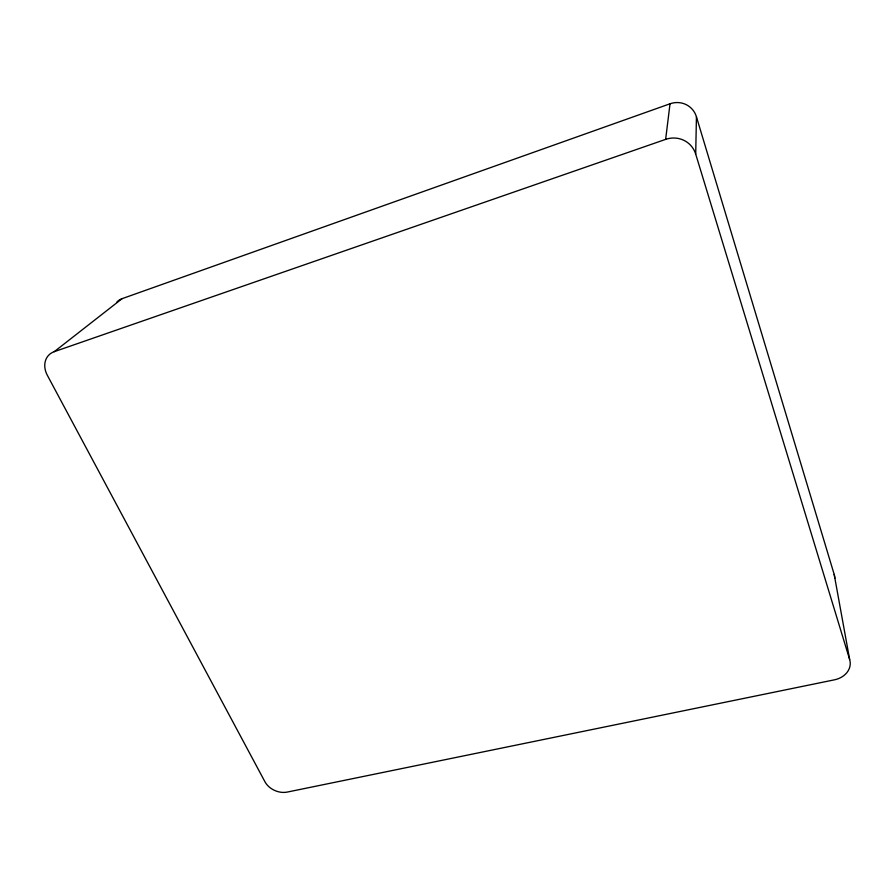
<?xml version="1.0" encoding="UTF-8"?>
<svg xmlns="http://www.w3.org/2000/svg" width="895" height="895" viewBox="0 0 895 895"><rect width="100%" height="100%" fill="white"/><g stroke="black" fill="none" stroke-linecap="round" stroke-linejoin="round"><path stroke-width="1.34" d="M122.1 298.661L54.237 351.679A20.82 16.748 43 0 0 47.323 375.273L264.976 781.827A17.43 13.101 23.1 0 0 287.25 792.075L834.431 679.831A20.786 16.714 -1.3 0 0 849.657 659.514L695.706 154.13L696.433 116.797A21.569 20.652 -49.2 0 0 670.019 103.786L122.1 298.661A18.616 15.517 45 0 0 116.954 301.962M54.237 351.679L665.645 139.374L670.019 103.786M696.433 116.797L834.185 574.411L849.657 659.514M665.645 139.374A24.288 23.393 -40.1 0 1 695.706 154.13M834.185 574.411A18.594 15.483 -3.3 0 1 834.733 578.427"/></g></svg>
